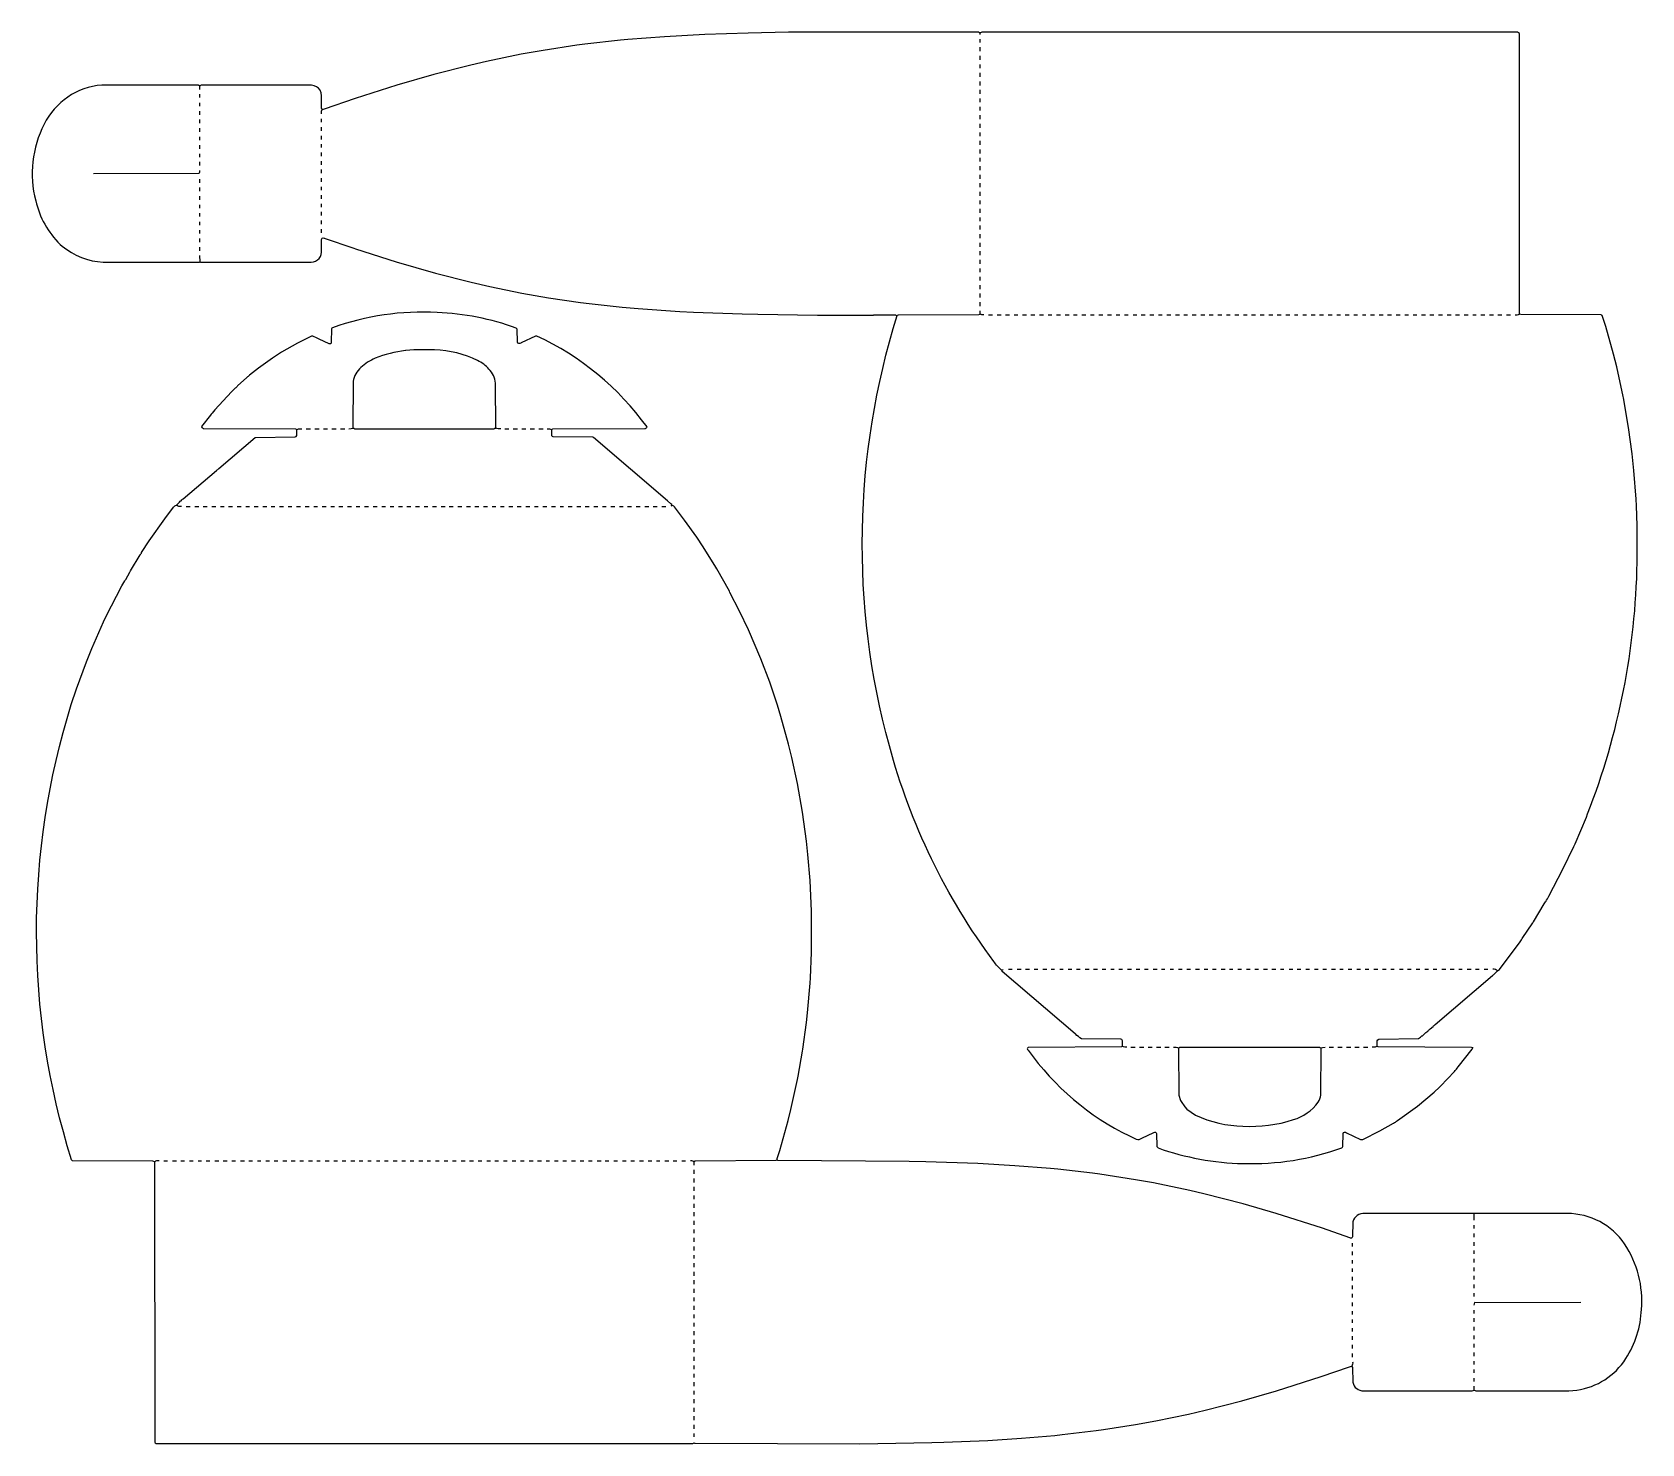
# Model space of a CAD drawing. Extents: x 449 to 4926, y 396 to 4322.
import ezdxf

# ---------------------------------------------------------------- set-up
doc = ezdxf.new("R2010")
doc.units = 0
doc.layers.get('0').update_dxf_attribs({"linetype": 'CONTINUOUS'})

msp = doc.modelspace()

# ---------------------------------------------------------------- linework, layer by layer
at = {"color": 7, "linetype": 'CONTINUOUS'}
for points in [[(4190, 1501), (4190.468966, 1516.972414, -0.319652), (4195.004504, 1521.504586), (4305.1, 1522.8), (4311, 1527), (4313, 1529, -0.184026), (4316, 1531), (4326, 1540, -0.083767), (4331, 1544), (4332, 1545, -0.076982), (4338, 1550), (4346, 1557, -0.076982), (4352, 1562), (4511, 1698, -0.076982), (4517, 1703), (4525, 1711), (4531, 1715), (4588, 1792), (4591.8, 1798.1, -0.118981), (4594, 1801), (4623, 1845, 0.067868), (4624.8, 1848.1), (4655.2, 1897.9, 0.065958), (4658.2, 1902.9), (4660, 1905, -0.082763), (4661.2, 1907.9), (4663.8, 1912.1, -0.067868), (4668, 1919), (4707.2, 1993.9), (4737.7, 2057.1), (4741.2, 2064.9), (4772.3, 2138.9), (4775.8, 2148.1, 0.088754), (4913.483902, 2846.984878), (4914, 2950), (4911.522642, 3004.979245), (4910.529231, 3022.973846), (4904.445545, 3103.044554), (4899.560976, 3148.95122), (4889.58, 3222.94), (4875.384615, 3305.076923), (4874.615385, 3308.923077), (4856.647059, 3390.911765), (4847.647059, 3426.911765), (4826.3, 3503.1), (4816, 3534, 0.215948), (4812.997778, 3535.502242), (4590.002222, 3536.497758), (4586, 3538), (4586, 4318, 0.064594), (4581, 4322), (3090, 4322), (3087, 4320), (3084, 4320), (3081, 4322), (2553, 4322), (2440.010407, 4319.51086), (2320.019931, 4315.521664), (2208.029183, 4309.533074), (2106.040984, 4301.54918), (2085.044554, 4299.554455), (1985.946154, 4288.430769), (1964.06, 4285.58), (1869.932432, 4271.405405), (1809.067568, 4260.594595), (1712.076923, 4240.615385), (1669.088235, 4230.647059), (1565.9, 4204.3), (1463.088235, 4174.647059), (1347.1, 4137.7), (1260.9, 4108.2, -0.152689), (1255, 4107)], [(1253, 4095), (1253.430769, 4101.946154), (1255, 4107), (1254.8, 4107.9), (1253, 4111), (1253.5, 4145), (1252.569231, 4152.946154), (1250, 4161, 0.189432), (1226, 4175), (919, 4175), (917.1, 4173.8), (916, 4173), (912.9, 4173.8), (912.1, 4174.2), (911, 4175), (642, 4175, 0.262698), (481.8, 4066.1, 0.185121), (458.352941, 3853.088235, 0.141456), (526, 3732), (532.204918, 3727.245902, 0.166614), (645.962069, 3682.544828), (647, 3682), (914, 3682), (916, 3683), (917, 3682), (1224, 3682), (1225.067568, 3682.594595, 0.465683), (1253, 3716), (1253, 3745, 0.120666), (1255, 3749)], [(619, 3929), (911.998305, 3929.498294, 0.350291), (915, 3937)], [(1881, 3219, -0.147058), (1894, 3217, -0.141835), (1897.001938, 3218.501953), (2152.998062, 3219.498047, 0.251324), (2159, 3224, 0.128195), (1852, 3477), (1849, 3477), (1809.1, 3457.8), (1807.9, 3457.3, -0.58815), (1798.486131, 3460.013139), (1798, 3496), (1795, 3499, 0.077786), (1575.027586, 3542.468966, 0.099265), (1284, 3500, 0.086647), (1281.486505, 3496.987197), (1280.513495, 3460.012803), (1279, 3455), (1275, 3455), (1247.1, 3468.2), (1241.1, 3471.2), (1229, 3477), (1226, 3477), (1186.9, 3457.2), (1142.1, 3431.8), (1117.1, 3415.8), (1078, 3388), (1053, 3368, -0.064525), (1046, 3362), (1020, 3338, -0.064525), (1013, 3332), (1003, 3322), (957, 3272), (949, 3262, 0.083767), (945, 3257), (920, 3225, 0.337846), (926.001945, 3219.498039), (1180.998055, 3218.501961, -0.145338), (1184, 3217), (1186, 3217), (1189.040984, 3218.54918), (1199, 3219)], [(3096, 3536, -0.23154), (3086, 3538), (3086, 3547)], [(4574, 3536, 0.14267), (4586, 3538)], [(3150, 1714), (3145, 1713, -0.071198), (3124.24, 1737.18, -0.09513), (2833.3, 2337.1, -0.143816), (2855, 3534)], [(1752, 3219, -0.150666), (1738, 3221), (1737.503999, 3345.996063, 0.176932), (1719.247788, 3385.216814, 0.086472), (1687.846154, 3408.769231, 0.107506), (1568.035294, 3438.458824), (1510, 3439), (1488.044554, 3436.554455), (1486.94, 3436.42, 0.072182), (1402.9, 3415.2, 0.08771), (1362.9, 3389.2, 0.170629), (1341.496154, 3350.996213), (1341, 3221, -0.165541), (1346, 3219), (1733, 3219, -0.165541), (1738, 3221)], [(789, 1180, 0.091582), (783.997778, 1182.502242), (561, 1183), (558, 1186, -0.153302), (557.3, 2451.9), (571.7, 2496.1), (599.3, 2570.9), (614.3, 2607.9), (647.2, 2681.9), (654.8, 2698.1), (698.2, 2781.9), (706.2, 2795.9, -0.113019), (709, 2800), (720, 2820, 0.145376), (722, 2824), (749, 2868, 0.074103), (753, 2875), (774, 2907), (818, 2969), (842, 3001, -0.137915), (850, 3007), (858, 3015, -0.09902), (863, 3019), (865, 3021, -0.150174), (869, 3024), (961, 3103, -0.150174), (965, 3106), (968, 3109), (1069.1, 3194.8), (1069.9, 3195.2), (1179.995496, 3196.495414, 0.186589), (1185, 3200), (1185, 3217)], [(2521, 1185), (2521.405405, 1189.932432), (2528.3, 1211.9), (2551.647059, 1295.088235), (2559.352941, 1325.911765), (2577.594595, 1409.067568), (2579.384615, 1418.923077), (2591.42, 1487.94), (2592.405405, 1493.932432), (2602.439024, 1567.95122), (2605.445545, 1594.955446), (2612.533074, 1677.029183), (2613.466926, 1691.970817), (2616.482797, 1761.983907), (2617, 1877), (2612.533074, 1962.970817), (2606.554455, 2034.955446), (2602.560976, 2071.95122), (2591.405405, 2153.067568), (2577.384615, 2232.076923), (2561.647059, 2304.911765), (2552.647059, 2341.911765), (2531.3, 2419.1), (2521.7, 2449.9), (2500.2, 2514.1), (2475.7, 2578.9), (2441.2, 2660.1), (2416.7, 2711.9), (2389.8, 2763.9), (2388.2, 2767.1), (2352.769231, 2829.846154), (2350.2, 2834.1), (2314.769231, 2890.846154), (2297.230769, 2917.153846), (2263.24, 2965.18), (2235, 3002, 0.126287), (2228, 3006), (2228, 3008), (2225.223757, 3010.248619), (2215.776243, 3018.751381), (2009.662162, 3194.527027), (2008.1, 3195.3), (1898.004504, 3196.495414, -0.214203), (1894, 3199), (1894, 3217)], [(864, 3003, -0.245346), (850, 3007)], [(3482, 1501), (3481.531034, 1516.972414, 0.365625), (3476.995496, 1521.504586), (3368.004504, 1522.495414, -0.063062), (3350.795082, 1535.754098), (3350.211765, 1536.247059), (3147, 1710), (3147, 1713)], [(4525, 1711, 0.252905), (4512, 1716)], [(3494, 1499, -0.14267), (3482, 1501), (3478.9, 1500.2), (3219.9, 1498.2), (3219.1, 1497.8, 0.689257), (3219.24, 1491.18, 0.12537), (3501.1, 1252.2), (3520.1, 1243.2, 0.253699), (3535.1, 1245.8), (3569.1, 1261.8, -0.621499), (3576.513869, 1258.986861), (3577, 1223), (3581, 1219, 0.081352), (3816.980831, 1175.520767, 0.094059), (4092, 1219, 0.198683), (4094.513869, 1223.013139), (4095.486131, 1258.986861, -0.639864), (4104.9, 1260.8), (4144, 1242), (4150, 1242), (4198, 1266), (4236, 1288, -0.15463), (4241, 1291, -0.084647), (4247, 1295), (4302.9, 1335.2), (4349, 1374), (4363.9, 1388.2), (4389, 1414), (4403, 1429, 0.083767), (4407, 1434), (4409, 1436, 0.083767), (4413, 1441), (4416, 1444), (4455, 1494), (4456, 1497), (4457, 1498)], [(3624, 1499, -0.150666), (3638, 1497), (3639.9, 1498.2), (3641, 1499), (4030, 1499), (4031.1, 1498.2, 0.297769), (4038.04878, 1498.560976), (4046, 1499)], [(3638, 1497), (3638.647059, 1365.911765), (3643.2, 1351.1), (3644.8, 1347.9), (3655, 1333), (3661, 1327), (3685.153846, 1310.230769, 0.109124), (3816.972414, 1279.531034, 0.096811), (3957.1, 1297.7, 0.166713), (4026.2, 1345.9, 0.06435), (4033.503816, 1366.003759), (4034, 1497)], [(802, 1183), (794.04878, 1182.560976, 0.123873), (789.9, 1180.2), (789, 1180), (789.499358, 401.00064, 0.271465), (793, 397), (2286, 397), (2290, 399, 0.141866), (2293.001786, 397.498201), (2751, 396), (2950.988385, 399.487819), (2984.985739, 400.484875), (3107.026154, 405.529231), (3200.967005, 411.461929), (3293.955446, 419.445545), (3313.955446, 421.445545), (3408.06, 432.58), (3428.94, 435.42), (3517.923077, 449.384615), (3574.067568, 459.594595), (3664.923077, 478.384615), (3711.911765, 489.352941), (3814.1, 515.7), (3909.911765, 543.352941), (4034.9, 583.3), (4112.9, 610.3, -0.070456), (4120, 612)], [(4122, 624, -0.14267), (4120, 612), (4120.2, 611.1), (4121.512181, 607.988385), (4122.487819, 567.011615, 0.378904), (4152.946154, 543.569231), (4154, 543), (4455, 543, -0.165541), (4460, 545, -0.165541), (4465, 543), (4723, 543), (4745.95122, 545.439024, 0.219303), (4882, 633, 0.133883), (4925.455172, 769.962069, 0.169588), (4878.76, 951.82, 0.248359), (4719.026154, 1036.470769), (4155.955446, 1036.445545, 0.385741), (4122.487819, 1012.988385), (4121.512181, 972.011615, -0.632872), (4114.1, 969.3), (4037.9, 995.7), (3908.9, 1036.7), (3817.1, 1063.3), (3708.088235, 1091.352941), (3669.088235, 1100.352941), (3568.076923, 1121.384615), (3518.076923, 1130.384615), (3418.94, 1145.58), (3398.06, 1148.42), (3302.044554, 1159.445545), (3281.040984, 1161.45082), (3181.969027, 1169.535398), (3079.023691, 1175.473815), (2935.013139, 1180.486131), (2888.010407, 1181.48914), (2523.1, 1184.2), (2521, 1185), (2520.1, 1184.8), (2516.997778, 1183.497758), (2294.002222, 1182.502242, 0.145266), (2291, 1181), (2288, 1181), (2286.9, 1181.8, 0.162451), (2280, 1183)]]:
    msp.add_lwpolyline(points, format="xyb", dxfattribs=at)
for points in [[(3086, 4316), (3086, 4320)], [(3086, 4293), (3086, 4303)], [(3086, 4269), (3086, 4280)], [(3086, 4245), (3086, 4256)], [(3086, 4222), (3086, 4232)], [(915, 4163), (915, 4173)], [(3086, 4198), (3086, 4209)], [(3086, 4174), (3086, 4185)], [(915, 4140), (915, 4150)], [(915, 4116), (915, 4126)], [(3086, 4151), (3086, 4162)], [(3086, 4127), (3086, 4138)], [(915, 4092), (915, 4102)], [(915, 4069), (915, 4079)], [(1253, 4072), (1253, 4081)], [(3086, 4104), (3086, 4114)], [(3086, 4080), (3086, 4091)], [(915, 4045), (915, 4055)], [(915, 4022), (915, 4031)], [(1253, 4048), (1253, 4058)], [(1253, 4024), (1253, 4034)], [(3086, 4056), (3086, 4067)], [(3086, 4033), (3086, 4043)], [(915, 3998), (915, 4008)], [(1253, 4001), (1253, 4011)], [(1253, 3977), (1253, 3987)], [(3086, 4009), (3086, 4020)], [(3086, 3985), (3086, 3996)], [(915, 3974), (915, 3984)], [(915, 3951), (915, 3961)], [(1253, 3953), (1253, 3963)], [(3086, 3962), (3086, 3973)], [(3086, 3938), (3086, 3949)], [(915, 3903), (915, 3913)], [(1253, 3930), (1253, 3940)], [(1253, 3906), (1253, 3916)], [(3086, 3914), (3086, 3925)], [(3086, 3891), (3086, 3902)], [(915, 3880), (915, 3890)], [(915, 3856), (915, 3866)], [(1253, 3883), (1253, 3892)], [(1253, 3859), (1253, 3869)], [(3086, 3867), (3086, 3878)], [(3086, 3844), (3086, 3854)], [(915, 3833), (915, 3842)], [(915, 3809), (915, 3819)], [(1253, 3835), (1253, 3845)], [(1253, 3812), (1253, 3822)], [(3086, 3820), (3086, 3831)], [(3086, 3796), (3086, 3807)], [(915, 3785), (915, 3795)], [(915, 3762), (915, 3771)], [(1253, 3788), (1253, 3798)], [(1253, 3764), (1253, 3774)], [(3086, 3773), (3086, 3784)], [(915, 3738), (915, 3748)], [(915, 3714), (915, 3724)], [(1254, 3750), (1255, 3749), (1260, 3750), (1261.1, 3749.3), (1343.1, 3721.3), (1347.9, 3719.7), (1461.088235, 3683.352941), (1570.9, 3651.7), (1669.923077, 3626.615385), (1721.923077, 3614.615385), (1811.067568, 3596.405405), (1884.932432, 3583.594595), (1973.946154, 3570.569231), (1997.946154, 3567.569231), (2090.040984, 3557.45082), (2133.962069, 3553.544828), (2250.024862, 3545.472376), (2287.976309, 3543.526185), (2423.986134, 3538.514682), (2466.988649, 3537.511892), (2633, 3535), (2789, 3535), (2790, 3536), (2850, 3536), (2853, 3534), (2859.002222, 3535.502242), (3081.997778, 3536.497758), (3086, 3538)], [(3086, 3749), (3086, 3760)], [(3086, 3725), (3086, 3736)], [(916, 3683), (915, 3701)], [(3086, 3702), (3086, 3713)], [(3086, 3678), (3086, 3689)], [(3086, 3655), (3086, 3665)], [(3086, 3631), (3086, 3642)], [(3086, 3607), (3086, 3618)], [(3086, 3584), (3086, 3595)], [(3086, 3560), (3086, 3571)], [(3109, 3536), (3120, 3536)], [(3133, 3536), (3144, 3536)], [(3156, 3536), (3167, 3536)], [(3180, 3536), (3191, 3536)], [(3204, 3536), (3215, 3536)], [(3227, 3536), (3238, 3536)], [(3251, 3536), (3262, 3536)], [(3275, 3536), (3285, 3536)], [(3298, 3536), (3309, 3536)], [(3322, 3536), (3333, 3536)], [(3345, 3536), (3356, 3536)], [(3369, 3536), (3380, 3536)], [(3393, 3536), (3403, 3536)], [(3416, 3536), (3427, 3536)], [(3440, 3536), (3451, 3536)], [(3464, 3536), (3474, 3536)], [(3487, 3536), (3498, 3536)], [(3511, 3536), (3522, 3536)], [(3534, 3536), (3545, 3536)], [(3558, 3536), (3569, 3536)], [(3582, 3536), (3592, 3536)], [(3605, 3536), (3616, 3536)], [(3629, 3536), (3640, 3536)], [(3652, 3536), (3663, 3536)], [(3676, 3536), (3687, 3536)], [(3700, 3536), (3711, 3536)], [(3723, 3536), (3734, 3536)], [(3747, 3536), (3758, 3536)], [(3771, 3536), (3781, 3536)], [(3794, 3536), (3805, 3536)], [(3818, 3536), (3829, 3536)], [(3841, 3536), (3852, 3536)], [(3865, 3536), (3876, 3536)], [(3889, 3536), (3900, 3536)], [(3912, 3536), (3923, 3536)], [(3936, 3536), (3947, 3536)], [(3960, 3536), (3970, 3536)], [(3983, 3536), (3994, 3536)], [(4007, 3536), (4018, 3536)], [(4030, 3536), (4041, 3536)], [(4054, 3536), (4065, 3536)], [(4078, 3536), (4088, 3536)], [(4101, 3536), (4112, 3536)], [(4125, 3536), (4136, 3536)], [(4149, 3536), (4159, 3536)], [(4172, 3536), (4183, 3536)], [(4196, 3536), (4207, 3536)], [(4219, 3536), (4230, 3536)], [(4243, 3536), (4254, 3536)], [(4267, 3536), (4277, 3536)], [(4290, 3536), (4301, 3536)], [(4314, 3536), (4325, 3536)], [(4337, 3536), (4348, 3536)], [(4361, 3536), (4372, 3536)], [(4385, 3536), (4396, 3536)], [(4408, 3536), (4419, 3536)], [(4432, 3536), (4443, 3536)], [(4456, 3536), (4466, 3536)], [(4479, 3536), (4490, 3536)], [(4503, 3536), (4514, 3536)], [(4526, 3536), (4537, 3536)], [(4550, 3536), (4561, 3536)], [(1211, 3219), (1223, 3219)], [(1235, 3219), (1247, 3219)], [(1259, 3219), (1270, 3219)], [(1282, 3219), (1294, 3219)], [(1306, 3219), (1318, 3219)], [(1329, 3219), (1335.946154, 3219.430769), (1341, 3221)], [(1763, 3219), (1775, 3219)], [(1787, 3219), (1799, 3219)], [(1811, 3219), (1822, 3219)], [(1834, 3219), (1846, 3219)], [(1858, 3219), (1870, 3219)], [(877, 3003), (888, 3003)], [(901, 3003), (912, 3003)], [(924, 3003), (935, 3003)], [(948, 3003), (959, 3003)], [(972, 3003), (983, 3003)], [(995, 3003), (1006, 3003)], [(1019, 3003), (1030, 3003)], [(1043, 3003), (1053, 3003)], [(1066, 3003), (1077, 3003)], [(1090, 3003), (1101, 3003)], [(1113, 3003), (1124, 3003)], [(1137, 3003), (1148, 3003)], [(1161, 3003), (1171, 3003)], [(1184, 3003), (1195, 3003)], [(1208, 3003), (1219, 3003)], [(1232, 3003), (1242, 3003)], [(1255, 3003), (1266, 3003)], [(1279, 3003), (1290, 3003)], [(1302, 3003), (1313, 3003)], [(1326, 3003), (1337, 3003)], [(1350, 3003), (1360, 3003)], [(1373, 3003), (1384, 3003)], [(1397, 3003), (1408, 3003)], [(1421, 3003), (1431, 3003)], [(1444, 3003), (1455, 3003)], [(1468, 3003), (1479, 3003)], [(1491, 3003), (1502, 3003)], [(1515, 3003), (1526, 3003)], [(1539, 3003), (1549, 3003)], [(1562, 3003), (1573, 3003)], [(1586, 3003), (1597, 3003)], [(1609, 3003), (1620, 3003)], [(1633, 3003), (1644, 3003)], [(1657, 3003), (1668, 3003)], [(1680, 3003), (1691, 3003)], [(1704, 3003), (1715, 3003)], [(1728, 3003), (1738, 3003)], [(1751, 3003), (1762, 3003)], [(1775, 3003), (1786, 3003)], [(1798, 3003), (1809, 3003)], [(1822, 3003), (1833, 3003)], [(1846, 3003), (1856, 3003)], [(1869, 3003), (1880, 3003)], [(1893, 3003), (1904, 3003)], [(1917, 3003), (1927, 3003)], [(1940, 3003), (1951, 3003)], [(1964, 3003), (1975, 3003)], [(1987, 3003), (1998, 3003)], [(2011, 3003), (2022, 3003)], [(2035, 3003), (2045, 3003)], [(2058, 3003), (2069, 3003)], [(2082, 3003), (2093, 3003)], [(2105, 3003), (2116, 3003)], [(2129, 3003), (2140, 3003)], [(2153, 3003), (2164, 3003)], [(2176, 3003), (2187, 3003)], [(2200, 3003), (2211, 3003)], [(2226, 3005), (2228, 3006)], [(3165, 1716), (3175, 1716)], [(3189, 1716), (3200, 1716)], [(3212, 1716), (3223, 1716)], [(3236, 1716), (3246, 1716)], [(3260, 1716), (3271, 1716)], [(3283, 1716), (3293, 1716)], [(3307, 1716), (3317, 1716)], [(3331, 1716), (3341, 1716)], [(3354, 1716), (3364, 1716)], [(3378, 1716), (3389, 1716)], [(3401, 1716), (3412, 1716)], [(3425, 1716), (3435, 1716)], [(3449, 1716), (3459, 1716)], [(3472, 1716), (3482, 1716)], [(3496, 1716), (3507, 1716)], [(3520, 1716), (3530, 1716)], [(3543, 1716), (3553, 1716)], [(3567, 1716), (3578, 1716)], [(3590, 1716), (3600, 1716)], [(3614, 1716), (3624, 1716)], [(3638, 1716), (3648, 1716)], [(3661, 1716), (3671, 1716)], [(3685, 1716), (3696, 1716)], [(3709, 1716), (3719, 1716)], [(3732, 1716), (3742, 1716)], [(3756, 1716), (3767, 1716)], [(3779, 1716), (3789, 1716)], [(3803, 1716), (3813, 1716)], [(3827, 1716), (3837, 1716)], [(3850, 1716), (3860, 1716)], [(3874, 1716), (3885, 1716)], [(3897, 1716), (3908, 1716)], [(3921, 1716), (3931, 1716)], [(3945, 1716), (3956, 1716)], [(3968, 1716), (3978, 1716)], [(3992, 1716), (4002, 1716)], [(4016, 1716), (4026, 1716)], [(4039, 1716), (4049, 1716)], [(4063, 1716), (4074, 1716)], [(4086, 1716), (4096, 1716)], [(4110, 1716), (4120, 1716)], [(4134, 1716), (4144, 1716)], [(4157, 1716), (4167, 1716)], [(4181, 1716), (4192, 1716)], [(4205, 1716), (4215, 1716)], [(4228, 1716), (4238, 1716)], [(4252, 1716), (4263, 1716)], [(4275, 1716), (4285, 1716)], [(4299, 1716), (4309, 1716)], [(4323, 1716), (4333, 1716)], [(4346, 1716), (4356, 1716)], [(4370, 1716), (4381, 1716)], [(4393, 1716), (4404, 1716)], [(4417, 1716), (4427, 1716)], [(4441, 1716), (4452, 1716)], [(4464, 1716), (4474, 1716)], [(4488, 1716), (4498, 1716)], [(3505, 1499), (3517, 1499)], [(3529, 1499), (3541, 1499)], [(3553, 1499), (3564, 1499)], [(3576, 1499), (3588, 1499)], [(3600, 1499), (3612, 1499)], [(4057, 1499), (4069, 1499)], [(4081, 1499), (4093, 1499)], [(4105, 1499), (4117, 1499)], [(4128, 1499), (4140, 1499)], [(4152, 1499), (4164, 1499)], [(4456, 1497), (4452.9, 1497.8), (4193.1, 1500.2), (4190, 1501), (4188.1, 1500.7), (4184.955446, 1499.445545), (4176, 1499)], [(815, 1183), (825, 1183)], [(839, 1183), (850, 1183)], [(862, 1183), (872, 1183)], [(886, 1183), (896, 1183)], [(910, 1183), (920, 1183)], [(933, 1183), (943, 1183)], [(957, 1183), (968, 1183)], [(980, 1183), (991, 1183)], [(1004, 1183), (1014, 1183)], [(1028, 1183), (1039, 1183)], [(1051, 1183), (1061, 1183)], [(1075, 1183), (1085, 1183)], [(1099, 1183), (1109, 1183)], [(1122, 1183), (1132, 1183)], [(1146, 1183), (1157, 1183)], [(1169, 1183), (1180, 1183)], [(1193, 1183), (1203, 1183)], [(1217, 1183), (1228, 1183)], [(1240, 1183), (1250, 1183)], [(1264, 1183), (1275, 1183)], [(1288, 1183), (1298, 1183)], [(1311, 1183), (1321, 1183)], [(1335, 1183), (1346, 1183)], [(1358, 1183), (1368, 1183)], [(1382, 1183), (1392, 1183)], [(1406, 1183), (1416, 1183)], [(1429, 1183), (1439, 1183)], [(1453, 1183), (1464, 1183)], [(1477, 1183), (1487, 1183)], [(1500, 1183), (1510, 1183)], [(1524, 1183), (1535, 1183)], [(1547, 1183), (1557, 1183)], [(1571, 1183), (1581, 1183)], [(1595, 1183), (1605, 1183)], [(1618, 1183), (1628, 1183)], [(1642, 1183), (1653, 1183)], [(1665, 1183), (1676, 1183)], [(1689, 1183), (1699, 1183)], [(1713, 1183), (1724, 1183)], [(1736, 1183), (1746, 1183)], [(1760, 1183), (1770, 1183)], [(1784, 1183), (1794, 1183)], [(1807, 1183), (1817, 1183)], [(1831, 1183), (1842, 1183)], [(1854, 1183), (1865, 1183)], [(1878, 1183), (1888, 1183)], [(1902, 1183), (1912, 1183)], [(1925, 1183), (1935, 1183)], [(1949, 1183), (1960, 1183)], [(1973, 1183), (1983, 1183)], [(1996, 1183), (2006, 1183)], [(2020, 1183), (2031, 1183)], [(2043, 1183), (2053, 1183)], [(2067, 1183), (2077, 1183)], [(2091, 1183), (2101, 1183)], [(2114, 1183), (2124, 1183)], [(2138, 1183), (2149, 1183)], [(2162, 1183), (2172, 1183)], [(2185, 1183), (2195, 1183)], [(2209, 1183), (2220, 1183)], [(2232, 1183), (2242, 1183)], [(2256, 1183), (2266, 1183)], [(2290, 1171), (2290, 1181)], [(2290, 1147), (2290, 1158)], [(2290, 1123), (2290, 1134)], [(2290, 1100), (2290, 1111)], [(2290, 1076), (2290, 1087)], [(2290, 1052), (2290, 1063)], [(2290, 1029), (2290, 1040)], [(4460, 1018), (4460, 1036)], [(2290, 1005), (2290, 1016)], [(2290, 982), (2290, 992)], [(4460, 995), (4460, 1004)], [(2290, 958), (2290, 969)], [(2290, 934), (2290, 945)], [(4122, 945), (4122, 954)], [(4460, 971), (4460, 981)], [(4460, 947), (4460, 957)], [(2290, 911), (2290, 921)], [(2290, 887), (2290, 898)], [(4122, 921), (4122, 931)], [(4122, 897), (4122, 907)], [(4460, 924), (4460, 934)], [(4460, 900), (4460, 910)], [(2290, 863), (2290, 874)], [(2290, 840), (2290, 851)], [(4122, 874), (4122, 884)], [(4122, 850), (4122, 860)], [(4460, 876), (4460, 886)], [(4460, 853), (4460, 863)], [(2290, 816), (2290, 827)], [(4122, 826), (4122, 836)], [(4122, 803), (4122, 813)], [(4460, 829), (4460, 839)], [(4460, 806), (4460, 815)], [(2290, 793), (2290, 803)], [(2290, 769), (2290, 780)], [(4122, 779), (4122, 789)], [(4122, 756), (4122, 765)], [(4460, 782), (4462, 789)], [(4460, 758), (4460, 768)], [(4461, 790), (4462, 789), (4757, 790)], [(2290, 745), (2290, 756)], [(2290, 722), (2290, 732)], [(4122, 732), (4122, 742)], [(4122, 708), (4122, 718)], [(4460, 735), (4460, 745)], [(4460, 711), (4460, 721)], [(2290, 698), (2290, 709)], [(2290, 674), (2290, 685)], [(4122, 685), (4122, 695)], [(4460, 687), (4460, 697)], [(4460, 664), (4460, 674)], [(2290, 651), (2290, 662)], [(2290, 627), (2290, 638)], [(4122, 661), (4122, 671)], [(4122, 637), (4122, 647)], [(4460, 640), (4460, 650)], [(2290, 604), (2290, 614)], [(2290, 580), (2290, 591)], [(4460, 617), (4460, 626)], [(4460, 593), (4460, 603)], [(2290, 556), (2290, 567)], [(2290, 533), (2290, 543)], [(4460, 569), (4460, 579)], [(4460, 545), (4460, 556)], [(2290, 509), (2290, 520)], [(2290, 485), (2290, 496)], [(2290, 462), (2290, 473)], [(2290, 438), (2290, 449)], [(2290, 415), (2290, 425)]]:
    msp.add_lwpolyline(points, dxfattribs=at)

doc.saveas('drawing.dxf')
